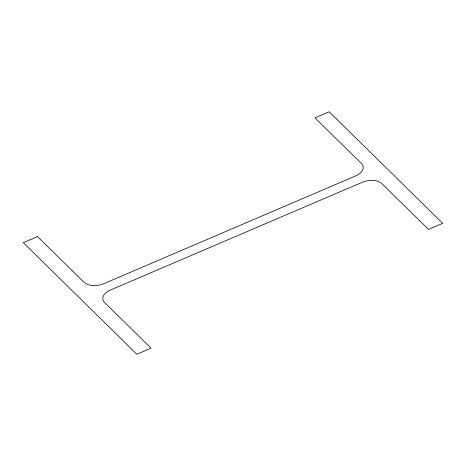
<?xml version="1.0" encoding="UTF-8"?>
<svg xmlns="http://www.w3.org/2000/svg" width="466" height="466" viewBox="0 0 466 466"><rect width="100%" height="100%" fill="white"/><g stroke="black" fill="none" stroke-linecap="round" stroke-linejoin="round"><path stroke-width="0.7" d="M37.501 236.577L23.3 242.652L136.823 354.23L151.031 348.154L104.623 302.545A14.627 8.679 -8.1 0 1 110.209 290.143L362.315 182.27A14.627 8.679 -8.1 0 1 382.091 183.82L428.499 229.423L442.7 223.348L329.177 111.77L314.969 117.846L361.377 163.455A14.627 8.679 -8.1 0 1 355.791 175.857L103.685 283.73A14.627 8.679 -8.1 0 1 83.909 282.18L37.501 236.577"/></g></svg>
